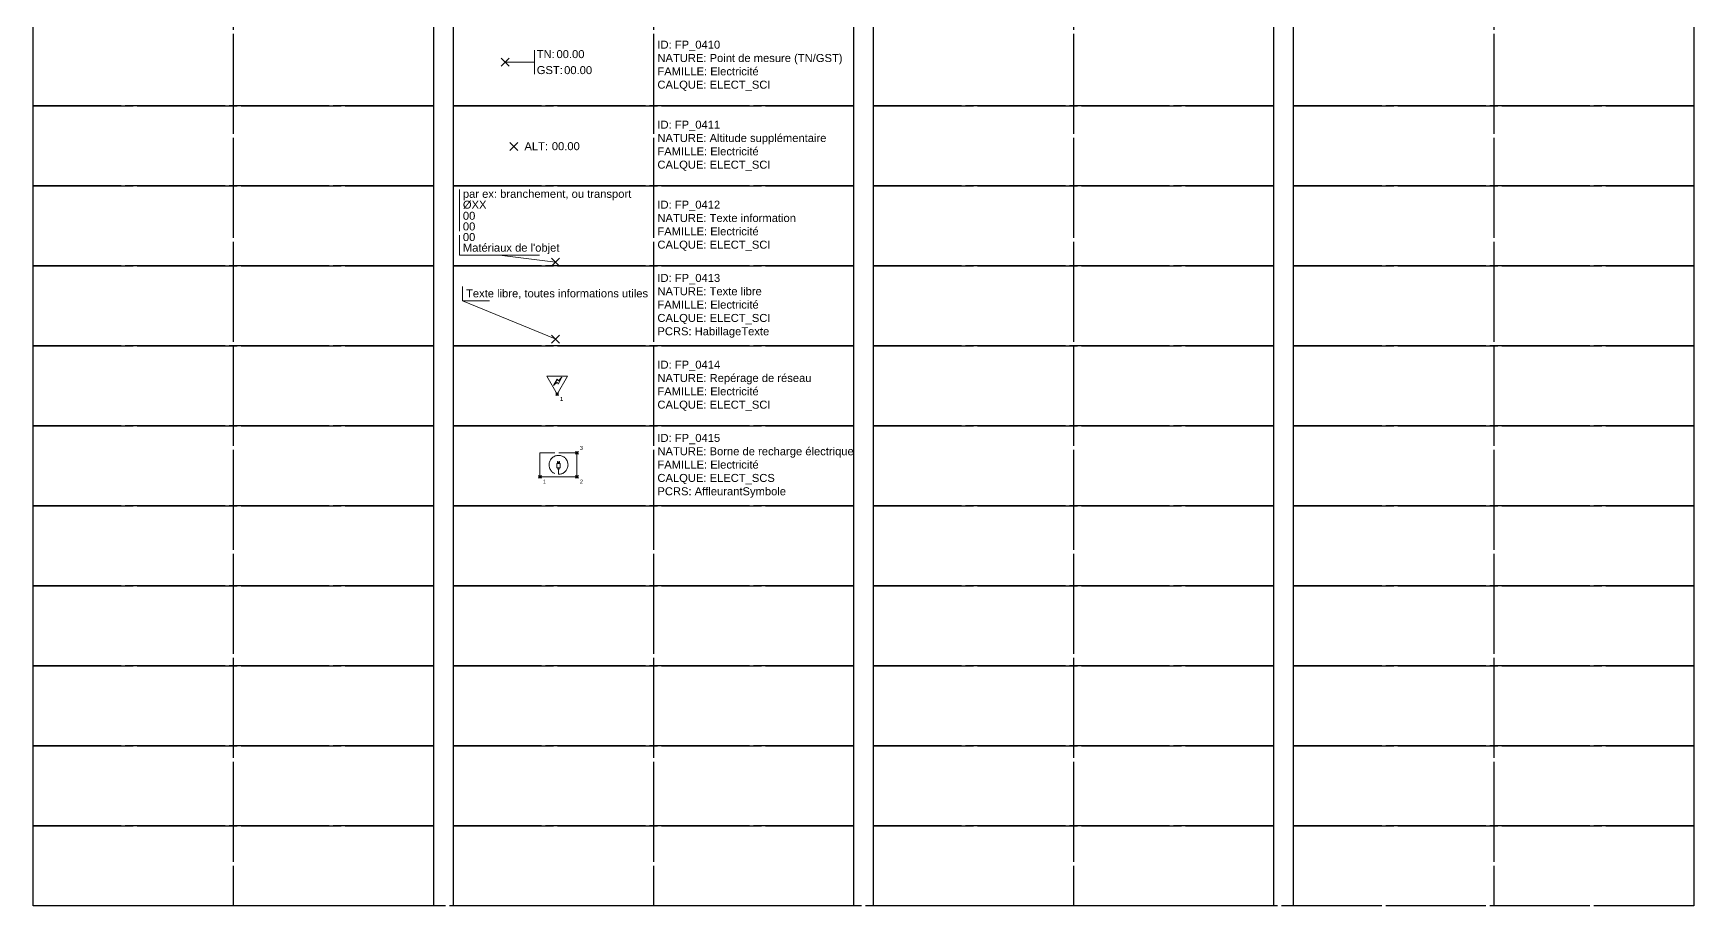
# Model space of a CAD drawing. Header units: metres. Extents: x 3067 to 3319, y 1703 to 1914.
# Drawn here: x 3067.05 to 3108.55, y 1810.56 to 1832.38 of the extents above; entities that cross this region are included whole.
import ezdxf
from ezdxf.enums import TextEntityAlignment as Align

# ---------------------------------------------------------------- set-up
doc = ezdxf.new("R2010")
doc.units = ezdxf.units.M
doc.header["$PDMODE"] = 3
doc.header["$PDSIZE"] = 0.1
doc.linetypes.add('Socle_Continu', pattern=[2.5, 2.5, 0])
doc.layers.get('0').update_dxf_attribs({"lineweight": 30})
for name, color, linetype, lineweight in [('1', 7, 'Socle_Continu', 30), ('3_sens et nbr de points', 7, 'Socle_Continu', 5), ('ELECT_SCI', 1, 'Socle_Continu', 13), ('ELECT_SCS', 1, 'Socle_Continu', 13)]:
    doc.layers.add(name, color=color, linetype=linetype, lineweight=lineweight)
doc.styles.add('Reseaux', font='arial.ttf')
doc.styles.get("Standard").update_dxf_attribs({"font": 'arial.ttf'})

# ---------------------------------------------------------------- blocks, each defined once
blk = doc.blocks.new('*U315')
at = {"layer": 'ELECT_SCI', "linetype": 'Socle_Continu'}
blk.add_line((0.733, 0), (0, 0), dxfattribs=at)
at = {"layer": 'ELECT_SCI', "linetype": 'Socle_Continu', "flags": 128}
blk.add_lwpolyline([(0.733, -0.3), (0.733, 0.3)], dxfattribs=at)
at = {"layer": 'ELECT_SCI', "linetype": 'Socle_Continu'}
blk.add_point((0, 0), dxfattribs=at)
at = {"layer": 'ELECT_SCI', "linetype": 'Socle_Continu', "char_height": 0.2, "attachment_point": 4}
for s, insert in [('\\pxql;TN:', (0.793, 0.2)), ('\\pxql;GST:', (0.793, -0.201))]:
    blk.add_mtext_dynamic_manual_height_columns(s, width=0.46273, gutter_width=1, heights=[0], dxfattribs=dict(at, insert=insert))
at = {"layer": 'ELECT_SCI', "linetype": 'Socle_Continu'}
for tag, p in [('TN', (1.286, 0.2)), ('GST', (1.477, -0.201))]:
    blk.add_attdef(tag, text='', height=0.2, dxfattribs=at).set_placement(p, align=Align.MIDDLE_LEFT)
at = {"layer": 'ELECT_SCI', "linetype": 'Socle_Continu', "style": 'Reseaux', "flags": 9}
for tag, p in [('ID', (2.428, 0.07)), ('NATURE', (2.428, -0.251))]:
    blk.add_attdef(tag, p, '', height=0.2, dxfattribs=at)
at = {"layer": 'ELECT_SCI', "linetype": 'Socle_Continu', "flags": 9}
for tag, p in [('FAMILLE', (2.428, -0.573)), ('CALQUE', (2.428, -0.894))]:
    blk.add_attdef(tag, p, '', height=0.2, dxfattribs=at)
blk = doc.blocks.new('FP_0411')
at = {"layer": 'ELECT_SCI', "linetype": 'Socle_Continu'}
blk.add_point((0, 0), dxfattribs=at)
at = {"layer": 'ELECT_SCI', "linetype": 'Socle_Continu', "insert": (0.268, 0.01), "char_height": 0.2, "attachment_point": 4}
blk.add_mtext_dynamic_manual_height_columns('\\pxql;ALT:', width=0.46273, gutter_width=1, heights=[0], dxfattribs=at)
at = {"layer": 'ELECT_SCI', "linetype": 'Socle_Continu'}
blk.add_attdef('ALT', text='', height=0.2, dxfattribs=at).set_placement((0.952, 0.01), align=Align.MIDDLE_LEFT)
at = {"layer": 'ELECT_SCI', "linetype": 'Socle_Continu', "style": 'Reseaux', "flags": 9}
for tag, p in [('ID', (2.011, 0.119)), ('NATURE', (2.011, -0.202))]:
    blk.add_attdef(tag, p, '', height=0.2, dxfattribs=at)
at = {"layer": 'ELECT_SCI', "linetype": 'Socle_Continu', "flags": 9}
for tag, p in [('FAMILLE', (2.011, -0.524)), ('CALQUE', (2.011, -0.845)), ('TYPE', (2.016, -1.143))]:
    blk.add_attdef(tag, p, '', height=0.2, dxfattribs=at)
blk = doc.blocks.new('*U258')
at = {"layer": 'ELECT_SCI', "linetype": 'Socle_Continu'}
blk.add_line((-1.405, 0.178), (0, 0), dxfattribs=at)
at = {"layer": 'ELECT_SCI', "linetype": 'Socle_Continu', "flags": 128}
blk.add_lwpolyline([(-0.405, 0.178), (-2.405, 0.178), (-2.405, 1.817)], dxfattribs=at)
at = {"layer": 'ELECT_SCI', "linetype": 'Socle_Continu'}
blk.add_point((0, 0), dxfattribs=at)
for tag, p in [('TYPE', (-2.317, 1.612)), ('DIAM', (-2.317, 1.341)), ('NBR', (-2.317, 1.063)), ('LARG', (-2.317, 0.797)), ('HAUT', (-2.317, 0.531)), ('MATER', (-2.317, 0.266))]:
    blk.add_attdef(tag, p, '', height=0.2, dxfattribs=at)
at = {"layer": 'ELECT_SCI', "linetype": 'Socle_Continu', "flags": 9}
for tag, p in [('NATURE', (2.47, 1.097)), ('ID', (2.47, 1.418)), ('FAMILLE', (2.47, 0.776)), ('CALQUE', (2.47, 0.454))]:
    blk.add_attdef(tag, p, '', height=0.2, dxfattribs=at)
blk = doc.blocks.new('*U260')
at = {"layer": 'ELECT_SCI', "linetype": 'Socle_Continu'}
blk.add_line((-2.323, 0.953), (0, 0), dxfattribs=at)
at = {"layer": 'ELECT_SCI', "linetype": 'Socle_Continu', "flags": 128}
blk.add_lwpolyline([(-1.65, 0.953), (-2.323, 0.953), (-2.323, 1.31)], dxfattribs=at)
at = {"layer": 'ELECT_SCI', "linetype": 'Socle_Continu'}
blk.add_point((0, 0), dxfattribs=at)
blk.add_attdef('TXT', (-2.234, 1.041), '', height=0.2, dxfattribs=at)
at = {"layer": 'ELECT_SCI', "linetype": 'Socle_Continu', "flags": 9}
for tag, p in [('NATURE', (1.967, -0.177)), ('ID', (1.967, 0.144)), ('FAMILLE', (1.967, -0.499)), ('CALQUE', (1.967, -0.82)), ('PCRS', (1.967, -1.141))]:
    blk.add_attdef(tag, p, '', height=0.2, dxfattribs=at)
blk = doc.blocks.new('FP_0415')
at = {"layer": 'ELECT_SCS', "linetype": 'Socle_Continu', "flags": 128}
blk.add_lwpolyline([(0.926, 0.6), (0.926, 0), (0, 0), (0, 0.6)], close=True, dxfattribs=at)
for points in [[(0.463, 0.063, 10.332979), (0.374, 0.081)], [(0.42, 0.241, 0.417029), (0.435, 0.225)], [(0.45, 0.373, 1), (0.435, 0.373)], [(0.491, 0.373, 1), (0.476, 0.373)], [(0.491, 0.225, 0.417029), (0.506, 0.241)]]:
    blk.add_lwpolyline(points, format="xyb", dxfattribs=at)
at = {"layer": 'ELECT_SCS', "linetype": 'Socle_Continu'}
for points in [[(0.42, 0.241), (0.42, 0.333), (0.506, 0.333), (0.506, 0.24)], [(0.491, 0.225), (0.435, 0.225)]]:
    blk.add_lwpolyline(points, dxfattribs=at)
at = {"layer": 'ELECT_SCS', "linetype": 'Socle_Continu', "flags": 128}
for points in [[(0.435, 0.333), (0.435, 0.373)], [(0.45, 0.333), (0.45, 0.373)], [(0.463, 0.189), (0.463, 0.063)], [(0.476, 0.333), (0.476, 0.373)], [(0.491, 0.333), (0.491, 0.373)]]:
    blk.add_lwpolyline(points, dxfattribs=at)
at = {"layer": 'ELECT_SCS', "linetype": 'Socle_Continu'}
blk.add_lwpolyline([(0.449, 0.225), (0.478, 0.225), (0.478, 0.189), (0.449, 0.189)], close=True, dxfattribs=at)
at = {"layer": 'ELECT_SCS', "linetype": 'Socle_Continu', "flags": 9}
for tag, p in [('ID', (1.305, 0.873)), ('NATURE', (1.305, 0.552)), ('FAMILLE', (1.305, 0.231)), ('CALQUE', (1.305, -0.091)), ('PCRS', (1.305, -0.416))]:
    blk.add_attdef(tag, p, '', height=0.2, dxfattribs=at)
blk = doc.blocks.new('FP_0414')
at = {"layer": 'ELECT_SCI', "linetype": 'Socle_Continu', "flags": 128}
blk.add_lwpolyline([(-0.26, 0.45), (0.26, 0.45), (0, 0)], close=True, dxfattribs=at)
blk.add_lwpolyline([(-0.093, 0.211), (0.002, 0.374), (0.028, 0.332), (0.118, 0.42), (0.025, 0.251), (0, 0.3), (-0.093, 0.211)], dxfattribs=at)
at = {"layer": 'ELECT_SCI', "linetype": 'Socle_Continu', "flags": 9}
for tag, p in [('ID', (0.773, 0.677)), ('NATURE', (0.773, 0.356)), ('FAMILLE', (0.773, 0.035)), ('CALQUE', (0.773, -0.287))]:
    blk.add_attdef(tag, p, '', height=0.2, dxfattribs=at)

msp = doc.modelspace()

# ---------------------------------------------------------------- linework, layer by layer
at = {"linetype": 'Socle_Continu'}
for p, q in [((3072.049, 1850.56), (3072.049, 1810.56)), ((3082.549, 1850.56), (3082.549, 1810.56)), ((3093.049, 1850.56), (3093.049, 1810.56)), ((3103.549, 1850.56), (3103.549, 1810.56))]:
    msp.add_line(p, q, dxfattribs=at)
for points in [[(3067.049, 1832.56), (3077.049, 1832.56), (3077.049, 1830.56), (3067.049, 1830.56)], [(3077.549, 1832.56), (3087.549, 1832.56), (3087.549, 1830.56), (3077.549, 1830.56)], [(3088.049, 1832.56), (3098.049, 1832.56), (3098.049, 1830.56), (3088.049, 1830.56)], [(3098.549, 1832.56), (3108.549, 1832.56), (3108.549, 1830.56), (3098.549, 1830.56)], [(3067.049, 1830.56), (3077.049, 1830.56), (3077.049, 1828.56), (3067.049, 1828.56)], [(3077.549, 1830.56), (3087.549, 1830.56), (3087.549, 1828.56), (3077.549, 1828.56)], [(3088.049, 1830.56), (3098.049, 1830.56), (3098.049, 1828.56), (3088.049, 1828.56)], [(3098.549, 1830.56), (3108.549, 1830.56), (3108.549, 1828.56), (3098.549, 1828.56)], [(3067.049, 1828.56), (3077.049, 1828.56), (3077.049, 1826.56), (3067.049, 1826.56)], [(3077.549, 1828.56), (3087.549, 1828.56), (3087.549, 1826.56), (3077.549, 1826.56)], [(3088.049, 1828.56), (3098.049, 1828.56), (3098.049, 1826.56), (3088.049, 1826.56)], [(3098.549, 1828.56), (3108.549, 1828.56), (3108.549, 1826.56), (3098.549, 1826.56)], [(3067.049, 1826.56), (3077.049, 1826.56), (3077.049, 1824.56), (3067.049, 1824.56)], [(3077.549, 1826.56), (3087.549, 1826.56), (3087.549, 1824.56), (3077.549, 1824.56)], [(3088.049, 1826.56), (3098.049, 1826.56), (3098.049, 1824.56), (3088.049, 1824.56)], [(3098.549, 1826.56), (3108.549, 1826.56), (3108.549, 1824.56), (3098.549, 1824.56)], [(3067.049, 1824.56), (3077.049, 1824.56), (3077.049, 1822.56), (3067.049, 1822.56)], [(3077.549, 1824.56), (3087.549, 1824.56), (3087.549, 1822.56), (3077.549, 1822.56)], [(3077.549, 1824.56), (3087.549, 1824.56), (3087.549, 1822.56), (3077.549, 1822.56)], [(3088.049, 1824.56), (3098.049, 1824.56), (3098.049, 1822.56), (3088.049, 1822.56)], [(3098.549, 1824.56), (3108.549, 1824.56), (3108.549, 1822.56), (3098.549, 1822.56)], [(3067.049, 1822.56), (3077.049, 1822.56), (3077.049, 1820.56), (3067.049, 1820.56)], [(3077.549, 1822.56), (3087.549, 1822.56), (3087.549, 1820.56), (3077.549, 1820.56)], [(3077.549, 1822.56), (3087.549, 1822.56), (3087.549, 1820.56), (3077.549, 1820.56)], [(3088.049, 1822.56), (3098.049, 1822.56), (3098.049, 1820.56), (3088.049, 1820.56)], [(3098.549, 1822.56), (3108.549, 1822.56), (3108.549, 1820.56), (3098.549, 1820.56)], [(3067.049, 1820.56), (3077.049, 1820.56), (3077.049, 1818.56), (3067.049, 1818.56)], [(3077.549, 1820.56), (3087.549, 1820.56), (3087.549, 1818.56), (3077.549, 1818.56)], [(3088.049, 1820.56), (3098.049, 1820.56), (3098.049, 1818.56), (3088.049, 1818.56)], [(3098.549, 1820.56), (3108.549, 1820.56), (3108.549, 1818.56), (3098.549, 1818.56)], [(3067.049, 1818.56), (3077.049, 1818.56), (3077.049, 1816.56), (3067.049, 1816.56)], [(3077.549, 1818.56), (3087.549, 1818.56), (3087.549, 1816.56), (3077.549, 1816.56)], [(3088.049, 1818.56), (3098.049, 1818.56), (3098.049, 1816.56), (3088.049, 1816.56)], [(3098.549, 1818.56), (3108.549, 1818.56), (3108.549, 1816.56), (3098.549, 1816.56)], [(3067.049, 1816.56), (3077.049, 1816.56), (3077.049, 1814.56), (3067.049, 1814.56)], [(3077.549, 1816.56), (3087.549, 1816.56), (3087.549, 1814.56), (3077.549, 1814.56)], [(3088.049, 1816.56), (3098.049, 1816.56), (3098.049, 1814.56), (3088.049, 1814.56)], [(3098.549, 1816.56), (3108.549, 1816.56), (3108.549, 1814.56), (3098.549, 1814.56)], [(3067.049, 1814.56), (3077.049, 1814.56), (3077.049, 1812.56), (3067.049, 1812.56)], [(3077.549, 1814.56), (3087.549, 1814.56), (3087.549, 1812.56), (3077.549, 1812.56)], [(3088.049, 1814.56), (3098.049, 1814.56), (3098.049, 1812.56), (3088.049, 1812.56)], [(3098.549, 1814.56), (3108.549, 1814.56), (3108.549, 1812.56), (3098.549, 1812.56)], [(3067.049, 1812.56), (3077.049, 1812.56), (3077.049, 1810.56), (3067.049, 1810.56)], [(3077.549, 1812.56), (3087.549, 1812.56), (3087.549, 1810.56), (3077.549, 1810.56)], [(3088.049, 1812.56), (3098.049, 1812.56), (3098.049, 1810.56), (3088.049, 1810.56)], [(3098.549, 1812.56), (3108.549, 1812.56), (3108.549, 1810.56), (3098.549, 1810.56)]]:
    msp.add_lwpolyline(points, close=True, dxfattribs=at)
at = {"layer": '1', "color": 1, "linetype": 'Socle_Continu'}
msp.add_lwpolyline([(3067.049, 1853.253), (3108.549, 1853.253), (3108.549, 1810.56), (3067.049, 1810.56)], close=True, dxfattribs=at)
at = {"layer": '3_sens et nbr de points', "linetype": 'Socle_Continu'}
for p, q in [((3080.11, 1823.389), (3080.181, 1823.318)), ((3080.11, 1823.389), (3080.181, 1823.318)), ((3080.11, 1823.318), (3080.181, 1823.389)), ((3080.603, 1821.919), (3080.674, 1821.849)), ((3080.603, 1821.919), (3080.674, 1821.849)), ((3080.603, 1821.849), (3080.674, 1821.919)), ((3079.678, 1821.319), (3079.748, 1821.249)), ((3079.678, 1821.319), (3079.748, 1821.249)), ((3079.678, 1821.249), (3079.748, 1821.319)), ((3080.604, 1821.32), (3080.675, 1821.249)), ((3080.604, 1821.249), (3080.675, 1821.32))]:
    msp.add_line(p, q, dxfattribs=at)
for centre in [(3080.145, 1823.353), (3080.639, 1821.884), (3079.713, 1821.284), (3080.639, 1821.285)]:
    msp.add_circle(centre, 0.025, dxfattribs=at)

# ---------------------------------------------------------------- block references
at = {"layer": 'ELECT_SCI', "linetype": 'Socle_Continu'}
for name, p, values in [('*U315', (3078.841, 1831.653), {'TN': '00.00', 'GST': '00.00'}), ('FP_0411', (3079.058, 1829.541), {'ALT': '00.00'}), ('*U258', (3080.104, 1826.648), {'TYPE': 'par ex: branchement, ou transport', 'DIAM': 'ØXX', 'NBR': '00', 'LARG': '00', 'HAUT': '00', 'MATER': "Matériaux de l'objet"}), ('*U260', (3080.1, 1824.73), {'TXT': 'Texte libre, toutes informations utiles'})]:
    msp.add_blockref(name, p, dxfattribs=at).add_auto_attribs(values)
msp.add_blockref('FP_0414', (3080.145, 1823.353), dxfattribs=at)
at = {"layer": 'ELECT_SCS', "linetype": 'Socle_Continu'}
msp.add_blockref('FP_0415', (3079.713, 1821.284), dxfattribs=at)

# ---------------------------------------------------------------- texts
at = {"linetype": 'Socle_Continu', "char_height": 0.2, "width": 4.9, "attachment_point": 4}
for s, insert in [('ID: FP_0410\\PNATURE: Point de mesure (TN/GST)\\PFAMILLE: Electricité\\PCALQUE: ELECT_SCI', (3082.649, 1831.56)), ('ID: FP_0411\\PNATURE: Altitude supplémentaire\\PFAMILLE: Electricité\\PCALQUE: ELECT_SCI', (3082.649, 1829.56)), ('ID: FP_0412\\PNATURE: Texte information\\PFAMILLE: Electricité\\PCALQUE: ELECT_SCI', (3082.649, 1827.56)), ('ID: FP_0413\\PNATURE: Texte libre\\PFAMILLE: Electricité\\PCALQUE: ELECT_SCI\\PPCRS: HabillageTexte', (3082.649, 1825.56)), ('ID: FP_0414\\PNATURE: Repérage de réseau\\PFAMILLE: Electricité\\PCALQUE: ELECT_SCI', (3082.649, 1823.56)), ('ID: FP_0415\\PNATURE: Borne de recharge électrique\\PFAMILLE: Electricité\\PCALQUE: ELECT_SCS\\PPCRS: AffleurantSymbole', (3082.649, 1821.56))]:
    msp.add_mtext(s, dxfattribs=dict(at, insert=insert))
at = {"layer": '3_sens et nbr de points', "linetype": 'Socle_Continu', "char_height": 0.1, "attachment_point": 1}
for s, insert in [('1', (3080.216, 1823.283)), ('3', (3080.709, 1822.057)), ('1', (3079.784, 1821.213)), ('2', (3080.71, 1821.214))]:
    msp.add_mtext_dynamic_manual_height_columns(s, width=0.17351, gutter_width=1, heights=[0], dxfattribs=dict(at, insert=insert))

doc.saveas('drawing.dxf')
